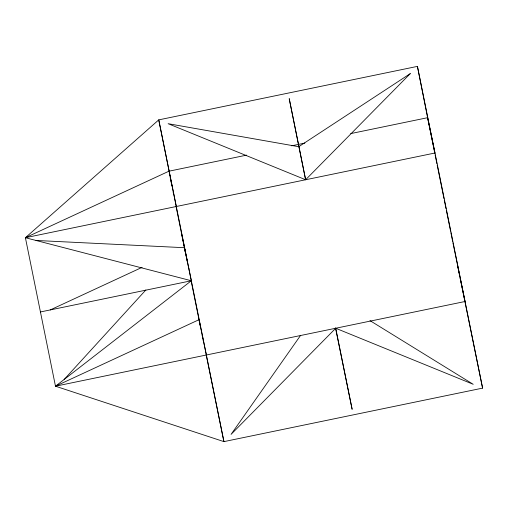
<?xml version="1.0" encoding="UTF-8"?>
<svg xmlns="http://www.w3.org/2000/svg" width="508" height="508" viewBox="0 0 508 508"><rect width="100%" height="100%" fill="white"/><g stroke="black" fill="none" stroke-linecap="round" stroke-linejoin="round"><path stroke-width="0.76" d="M300.628 335.337L231.07 434.372L335.712 328.251L473.208 384.296L369.97 320.599M64.167 379.463L145.853 289.973M36.011 240.462L184.429 247.707L191.338 280.753L25.4 237.712L158.75 119.875L417.424 66.377L482.6 388.125L223.92 441.623L55.48 386.207L25.4 237.712L168.923 171.202L246.602 155.137M452.952 242.875L465.055 301.498L55.48 386.207L191.338 280.753L40.443 311.956M50.248 309.931L142.094 267.341M55.48 386.207L199.003 319.697L191.167 281.026M291.656 145.815L304.864 143.085M350.691 133.604L427.596 117.697L417.424 66.377M25.4 237.712L434.975 153.003L427.596 117.697L434.842 153.46M176.295 206.502L158.75 119.875L223.92 441.623L206.146 354.641M199.003 319.697L206.375 354.997M181.451 233.077L187.56 262.693M188.493 267.195L188.798 268.694M457.676 266.198L459.74 276.295M460.058 277.844L482.6 388.125M335.477 327.812L352.139 409.334L335.712 328.251M199.161 320.472L200.431 326.688M202.178 335.229L202.813 338.334M203.13 339.89L203.448 341.44M435.159 155.016L436.886 163.57M437.204 165.125L443.979 198.558M444.29 200.114L446.024 208.667M446.341 210.217L450.59 231.21M450.907 232.766L452.641 241.319M169.234 172.745L169.863 175.838M170.174 177.387L171.894 185.896M173.152 192.081L173.463 193.631M176.13 206.775L185.687 253.956M410.274 73.628L305.632 179.749L168.142 123.704L298.729 146.71L410.274 73.628M305.632 179.749L289.23 98.755L305.632 179.749"/></g></svg>
